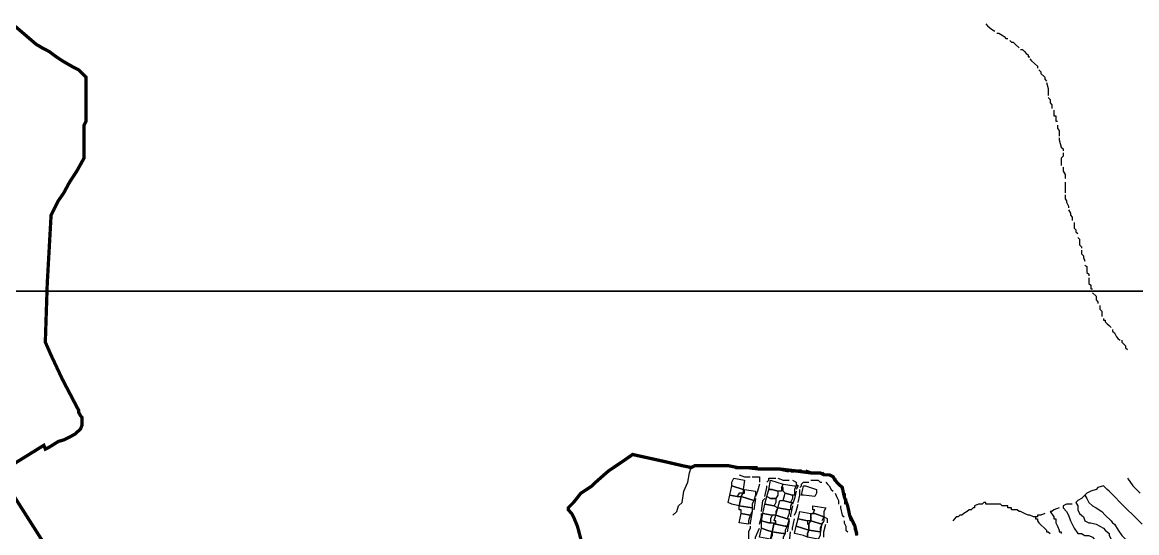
# Model space of a CAD drawing. Header units: millimetres. Extents: x -3588 to 75209, y -3737 to 38254.
# Drawn here: x 26652 to 27472, y 17981 to 18357 of the extents above; entities that cross this region are included whole.
import ezdxf

# ---------------------------------------------------------------- set-up
doc = ezdxf.new("R2010")
doc.units = ezdxf.units.MM
doc.layers.add('P', color=253, linetype='Continuous')

msp = doc.modelspace()

# ---------------------------------------------------------------- linework, layer by layer
at = {"layer": 'P'}
for points, const_width in [([(26644.386, 18355.957), (26661.878, 18340.993), (26666.119, 18338.465), (26671.481, 18335.632), (26676.842, 18331.679), (26681.083, 18328.863), (26687.852, 18324.91), (26693.214, 18322.093), (26694.622, 18320.669), (26695.758, 18319.548), (26697.167, 18318.14), (26698.575, 18316.732), (26698.575, 18315.308), (26698.575, 18312.779), (26698.575, 18308.538), (26698.575, 18305.993), (26698.575, 18300.344), (26698.575, 18293.574), (26698.575, 18291.03), (26698.575, 18284.26), (26697.167, 18281.444), (26697.167, 18267.889), (26697.167, 18262.527), (26697.167, 18257.166), (26691.805, 18247.564), (26686.444, 18239.37), (26682.203, 18231.48), (26678.25, 18225.831), (26672.889, 18215.108), (26670.072, 18164.857), (26668.648, 18121.663), (26672.889, 18112.06), (26681.083, 18094.568), (26690.397, 18076.772), (26693.214, 18071.411), (26693.214, 18070.003), (26694.622, 18067.458), (26695.758, 18066.05), (26695.758, 18063.233), (26695.758, 18062.097), (26695.758, 18060.688), (26694.622, 18057.872), (26693.214, 18056.447), (26691.805, 18055.327), (26690.397, 18053.919), (26687.852, 18052.511), (26682.203, 18049.678), (26678.25, 18048.558), (26671.481, 18044.317), (26668.648, 18042.908), (26667.528, 18045.725), (26634.784, 18025.4)], 2.417), ([(27063.011, 17976.573), (27061.603, 17981.934), (27060.467, 17986.159), (27057.65, 17992.945), (27056.242, 17995.473), (27053.697, 17998.306), (27053.697, 17999.714), (27057.65, 18003.667), (27063.011, 18010.437), (27071.205, 18015.798), (27074.022, 18018.631), (27083.336, 18026.809), (27095.467, 18035.002), (27101.116, 18038.955), (27125.394, 18033.594), (27137.541, 18030.761), (27144.31, 18029.353), (27147.127, 18030.761), (27149.671, 18030.761), (27152.504, 18030.761), (27156.441, 18030.761), (27163.227, 18030.761), (27171.405, 18030.761), (27178.19, 18029.353), (27184.96, 18029.353), (27194.562, 18028.233), (27201.331, 18028.233), (27209.525, 18028.233), (27221.656, 18026.809), (27232.379, 18025.4), (27239.164, 18025.4), (27241.981, 18023.992), (27245.934, 18023.992), (27248.75, 18022.584), (27250.175, 18020.039), (27252.703, 18017.222), (27255.536, 18014.678), (27256.944, 18007.908), (27259.489, 18001.123), (27260.897, 17994.353), (27264.85, 17986.159), (27266.259, 17979.39)], 2.417), ([(27063.011, 17976.573), (27061.603, 17981.934), (27060.467, 17986.159), (27057.65, 17992.945), (27056.242, 17995.473), (27053.697, 17998.306), (27053.697, 17999.714), (27057.65, 18003.667), (27063.011, 18010.437), (27071.205, 18015.798), (27074.022, 18018.631), (27083.336, 18026.809), (27095.467, 18035.002), (27101.116, 18038.955), (27125.394, 18033.594), (27137.541, 18030.761), (27144.31, 18029.353), (27147.127, 18030.761), (27149.671, 18030.761), (27152.504, 18030.761), (27156.441, 18030.761), (27163.227, 18030.761), (27171.405, 18030.761), (27178.19, 18029.353), (27184.96, 18029.353), (27194.562, 18028.233), (27201.331, 18028.233), (27209.525, 18028.233), (27221.656, 18026.809), (27232.379, 18025.4), (27239.164, 18025.4), (27241.981, 18023.992), (27245.934, 18023.992), (27248.75, 18022.584), (27250.175, 18020.039), (27252.703, 18017.222), (27255.536, 18014.678), (27256.944, 18007.908), (27259.489, 18001.123), (27260.897, 17994.353), (27264.85, 17986.159), (27266.259, 17979.39)], 1.2), ([(27176.766, 18029.353), (27178.19, 18029.353), (27181.007, 18029.353)], 2.417), ([(27182.415, 18029.353), (27184.96, 18029.353), (27193.154, 18029.353)], 2.417), ([(27194.562, 18028.233), (27198.515, 18028.233)], 2.417), ([(27199.923, 18028.233), (27201.331, 18028.233), (27202.74, 18028.233)], 2.417), ([(27205.284, 18028.233), (27209.525, 18028.233), (27216.295, 18026.809)], 2.417), ([(27217.415, 18026.809), (27220.248, 18026.809)], 2.417), ([(27223.065, 18026.809), (27225.609, 18026.809)], 2.417), ([(27228.426, 18026.809), (27232.379, 18025.4), (27237.74, 18025.4)], 2.417), ([(27240.573, 18025.4), (27241.981, 18023.992), (27243.389, 18023.992)], 2.417), ([(27244.525, 18023.992), (27245.934, 18023.992), (27248.75, 18022.584)], 2.417), ([(27250.175, 18021.447), (27250.175, 18020.039), (27252.703, 18017.222), (27255.536, 18014.678), (27255.536, 18013.269)], 2.417), ([(26639.009, 18018.631), (26670.072, 17969.787)], 2.417), ([(27256.944, 18010.437), (27256.944, 18007.908)], 2.417), ([(27258.065, 18006.484), (27258.065, 18002.259)], 2.417), ([(27259.489, 18001.123), (27260.897, 17994.353), (27262.306, 17990.112)], 2.417), ([(27263.714, 17988.704), (27264.85, 17986.159)], 2.417), ([(27264.85, 17984.751), (27266.259, 17980.798)], 2.417)]:
    msp.add_lwpolyline(points, dxfattribs=dict(at, const_width=const_width))
for points in [[(27361.113, 18355.957), (27362.521, 18354.549), (27365.338, 18352.004), (27367.882, 18350.596)], [(27369.29, 18349.187), (27370.699, 18349.187), (27373.243, 18347.779), (27374.652, 18346.643), (27376.076, 18345.234), (27377.484, 18345.234)], [(27378.893, 18343.826), (27380.013, 18342.418), (27381.437, 18342.418), (27382.846, 18340.993), (27385.662, 18338.465)], [(27386.798, 18337.057), (27388.207, 18337.057), (27389.615, 18335.632), (27391.023, 18334.224), (27392.448, 18333.104), (27392.448, 18331.679), (27393.568, 18331.679)], [(27393.568, 18330.271), (27394.976, 18328.863), (27399.217, 18324.91), (27399.217, 18323.501)], [(27400.338, 18322.093), (27401.762, 18320.669), (27401.762, 18319.548), (27404.579, 18316.732), (27404.579, 18315.308), (27405.987, 18313.899)], [(27405.987, 18312.779), (27407.123, 18308.538), (27407.123, 18307.13), (27407.123, 18305.993), (27407.123, 18303.177)], [(27407.123, 18301.768), (27408.532, 18300.344), (27408.532, 18299.224), (27408.532, 18297.815), (27409.94, 18296.407), (27409.94, 18293.574)], [(27411.348, 18292.454), (27411.348, 18291.03), (27411.348, 18288.213), (27412.773, 18288.213), (27412.773, 18286.805), (27412.773, 18284.26), (27413.893, 18284.26)], [(27413.893, 18281.444), (27413.893, 18280.019), (27413.893, 18278.899), (27415.301, 18277.491), (27415.301, 18276.082), (27415.301, 18274.658), (27415.301, 18273.25)], [(27415.301, 18272.129), (27415.301, 18270.705), (27416.725, 18265.344), (27418.134, 18263.936), (27418.134, 18262.527)], [(27418.134, 18261.119), (27418.134, 18259.695), (27418.134, 18258.574), (27416.725, 18257.166), (27416.725, 18255.758), (27416.725, 18254.333), (27416.725, 18252.925), (27416.725, 18251.805)], [(27418.134, 18250.38), (27418.134, 18248.972), (27418.134, 18247.564), (27419.542, 18245.019), (27419.542, 18243.611), (27419.542, 18242.203)], [(27419.542, 18239.37), (27419.542, 18238.25), (27419.542, 18236.841), (27419.542, 18235.433), (27419.542, 18234.009), (27419.542, 18232.6), (27419.542, 18231.48)], [(27419.542, 18230.056), (27419.542, 18228.647), (27419.542, 18227.239), (27420.662, 18225.831), (27420.662, 18224.694), (27422.087, 18221.878), (27422.087, 18220.47)], [(27422.087, 18219.045), (27423.495, 18216.517), (27423.495, 18215.108), (27424.903, 18213.684), (27424.903, 18212.276), (27424.903, 18211.155)], [(27426.312, 18209.731), (27426.312, 18208.323), (27426.312, 18206.914), (27426.312, 18205.506), (27427.448, 18204.37), (27427.448, 18202.961), (27428.856, 18201.553)], [(27428.856, 18198.72), (27430.265, 18197.6), (27430.265, 18196.192), (27430.265, 18194.784), (27430.265, 18193.359), (27431.673, 18191.951), (27431.673, 18190.831)], [(27431.673, 18189.406), (27431.673, 18187.998), (27431.673, 18186.59), (27433.097, 18185.181), (27433.097, 18184.045), (27434.217, 18181.228)], [(27434.217, 18178.396), (27435.626, 18177.275), (27435.626, 18175.867), (27435.626, 18173.035), (27437.05, 18171.626), (27437.05, 18170.506)], [(27437.05, 18169.082), (27437.05, 18166.265), (27437.05, 18164.857), (27438.458, 18163.72), (27438.458, 18162.312), (27438.458, 18160.904), (27439.867, 18160.904)], [(27439.867, 18158.071), (27442.411, 18155.542), (27442.411, 18154.134), (27442.411, 18152.71), (27443.82, 18151.301), (27443.82, 18150.181)], [(27445.228, 18148.757), (27445.228, 18147.349), (27445.228, 18145.94), (27446.636, 18144.532), (27446.636, 18143.396), (27446.636, 18140.579)], [(27447.773, 18139.171), (27447.773, 18137.746), (27449.181, 18137.746), (27449.181, 18136.626), (27450.589, 18135.218), (27451.998, 18133.809), (27453.422, 18132.385)], [(27454.542, 18130.977), (27454.542, 18129.856), (27455.951, 18128.432), (27457.375, 18125.616), (27458.783, 18124.207), (27460.192, 18123.071)], [(27461.312, 18123.071), (27461.312, 18121.663), (27462.736, 18120.254), (27464.144, 18118.846), (27464.144, 18117.422), (27465.553, 18116.301)], [(27130.755, 17994.353), (27133.588, 17996.898), (27134.996, 18001.123), (27137.541, 18003.667), (27138.949, 18011.861), (27141.766, 18018.631), (27142.902, 18025.4), (27144.31, 18029.353), (27147.127, 18030.761), (27149.671, 18030.761), (27152.504, 18030.761), (27156.441, 18030.761), (27163.227, 18030.761), (27171.405, 18030.761), (27178.19, 18029.353), (27184.96, 18029.353), (27194.562, 18028.233), (27201.331, 18028.233), (27209.525, 18028.233), (27221.656, 18026.809), (27232.379, 18025.4), (27239.164, 18025.4), (27241.981, 18023.992), (27245.934, 18023.992), (27248.75, 18022.584), (27250.175, 18020.039), (27252.703, 18017.222), (27255.536, 18014.678), (27256.944, 18007.908), (27259.489, 18001.123), (27260.897, 17994.353), (27264.85, 17986.159), (27266.259, 17979.39)], [(27174.237, 18018.631), (27175.646, 18021.447), (27183.551, 18020.039), (27182.415, 18013.269), (27174.237, 18015.798), (27174.237, 18018.631)], [(27179.598, 18023.992), (27183.551, 18022.584), (27187.776, 18022.584)], [(27189.201, 18022.584), (27190.321, 18022.584), (27194.562, 18022.584), (27194.562, 18018.631)], [(27199.923, 18018.631), (27201.331, 18020.039), (27201.331, 18021.447), (27202.74, 18021.447), (27206.693, 18021.447)], [(27208.101, 18021.447), (27212.054, 18020.039), (27216.295, 18020.039)], [(27465.553, 18021.447), (27469.506, 18015.798), (27474.867, 18010.437)], [(27182.415, 18011.861), (27182.415, 18010.437), (27179.598, 18010.437), (27178.19, 18007.908), (27172.829, 18009.028), (27174.237, 18015.798), (27182.415, 18013.269), (27182.415, 18011.861)], [(27191.729, 18009.028), (27190.321, 18005.076), (27181.007, 18007.908), (27182.415, 18010.437), (27183.551, 18010.437), (27183.551, 18013.269), (27191.729, 18011.861), (27191.729, 18009.028)], [(27194.562, 18017.222), (27193.154, 18011.861), (27191.729, 18007.908)], [(27198.515, 18007.908), (27199.923, 18014.678), (27199.923, 18015.798)], [(27208.101, 18009.028), (27206.693, 18006.484), (27202.74, 18006.484), (27199.923, 18007.908), (27201.331, 18013.269), (27203.876, 18013.269), (27208.101, 18011.861), (27208.101, 18009.028)], [(27210.646, 18013.269), (27210.646, 18011.861), (27208.101, 18011.861), (27203.876, 18013.269), (27201.331, 18013.269), (27202.74, 18020.039), (27212.054, 18017.222), (27210.646, 18014.678), (27210.646, 18013.269)], [(27220.248, 18013.269), (27220.248, 18009.028), (27218.84, 18009.028), (27213.478, 18010.437), (27212.054, 18011.861), (27212.054, 18014.678), (27210.646, 18014.678), (27212.054, 18017.222), (27220.248, 18015.798), (27221.656, 18015.798), (27220.248, 18013.269)], [(27218.84, 18020.039), (27221.656, 18018.631), (27221.656, 18017.222), (27223.065, 18015.798), (27221.656, 18013.269)], [(27223.065, 18003.667), (27224.201, 18009.028), (27224.201, 18013.269)], [(27224.201, 18014.678), (27225.609, 18015.798), (27225.609, 18017.222), (27227.017, 18018.631), (27228.426, 18018.631), (27229.85, 18018.631), (27230.97, 18018.631)], [(27236.62, 18010.437), (27235.211, 18007.908), (27227.017, 18009.028), (27225.609, 18009.028), (27227.017, 18015.798), (27228.426, 18015.798), (27236.62, 18013.269), (27236.62, 18010.437)], [(27232.379, 18020.039), (27233.803, 18020.039), (27235.211, 18020.039), (27237.74, 18020.039), (27239.164, 18018.631), (27240.573, 18018.631)], [(27243.389, 18018.631), (27244.525, 18017.222), (27245.934, 18015.798), (27247.342, 18013.269), (27248.75, 18011.861)], [(27476.275, 17987.583), (27470.914, 17992.945), (27464.144, 17999.714), (27460.192, 18003.667), (27455.951, 18007.908), (27451.998, 18011.861), (27450.589, 18013.269), (27447.773, 18015.798), (27443.82, 18014.678), (27442.411, 18013.269), (27438.458, 18011.861), (27435.626, 18010.437), (27434.217, 18009.028)], [(27179.598, 18007.908), (27181.007, 18007.908), (27179.598, 18001.123), (27174.237, 18002.259), (27171.405, 18003.667), (27172.829, 18009.028), (27178.19, 18007.908), (27179.598, 18007.908)], [(27189.201, 18002.259), (27189.201, 17999.714), (27179.598, 18001.123), (27181.007, 18007.908), (27190.321, 18005.076), (27189.201, 18002.259)], [(27191.729, 18006.484), (27190.321, 17998.306)], [(27195.97, 17996.898), (27197.09, 18005.076), (27198.515, 18006.484)], [(27206.693, 18003.667), (27205.284, 18001.123), (27198.515, 18002.259), (27199.923, 18007.908), (27202.74, 18006.484), (27206.693, 18006.484), (27206.693, 18003.667)], [(27217.415, 18001.123), (27217.415, 17998.306), (27216.295, 17998.306), (27208.101, 17999.714), (27209.525, 18005.076), (27212.054, 18005.076), (27217.415, 18003.667), (27218.84, 18003.667), (27217.415, 18001.123)], [(27218.84, 18006.484), (27217.415, 18003.667), (27212.054, 18005.076), (27213.478, 18010.437), (27218.84, 18009.028), (27218.84, 18006.484)], [(27221.656, 18011.861), (27220.248, 18006.484), (27218.84, 18002.259)], [(27250.175, 18010.437), (27251.295, 18007.908), (27252.703, 18005.076), (27252.703, 18002.259)], [(27434.217, 18009.028), (27433.097, 18007.908), (27431.673, 18006.484), (27428.856, 18005.076), (27427.448, 18003.667), (27428.856, 18001.123), (27428.856, 17998.306), (27430.265, 17995.473), (27433.097, 17992.945), (27434.217, 17990.112), (27437.05, 17988.704), (27438.458, 17988.704), (27442.411, 17987.583), (27445.228, 17986.159), (27447.773, 17984.751), (27449.181, 17983.342), (27451.998, 17980.798), (27451.998, 17979.39), (27453.422, 17976.573), (27453.422, 17972.62), (27454.542, 17969.787), (27457.375, 17965.834), (27460.192, 17960.473)], [(27434.217, 18009.028), (27435.626, 18006.484), (27437.05, 18003.667), (27439.867, 18001.123), (27442.411, 17999.714), (27446.636, 17996.898), (27449.181, 17994.353), (27453.422, 17990.112), (27454.542, 17988.704), (27455.951, 17987.583), (27458.783, 17983.342), (27461.312, 17979.39), (27464.144, 17976.573), (27468.097, 17971.212), (27473.747, 17965.834)], [(27189.201, 17996.898), (27187.776, 17994.353), (27181.007, 17995.473), (27181.007, 17998.306), (27179.598, 17998.306), (27179.598, 18001.123), (27189.201, 17999.714), (27189.201, 17996.898)], [(27189.201, 17996.898), (27187.776, 17988.704), (27187.776, 17987.583)], [(27206.693, 17996.898), (27206.693, 17994.353), (27203.876, 17994.353), (27197.09, 17995.473), (27198.515, 18002.259), (27205.284, 18001.123), (27208.101, 17999.714), (27206.693, 17996.898)], [(27216.295, 17995.473), (27214.887, 17991.536), (27206.693, 17994.353), (27208.101, 17999.714), (27216.295, 17998.306), (27216.295, 17995.473)], [(27218.84, 18001.123), (27217.415, 17994.353), (27217.415, 17992.945)], [(27220.248, 17994.353), (27221.656, 17996.898), (27223.065, 18002.259)], [(27232.379, 17992.945), (27232.379, 17990.112), (27229.85, 17990.112), (27223.065, 17991.536), (27224.201, 17996.898), (27232.379, 17995.473), (27232.379, 17992.945)], [(27241.981, 17996.898), (27241.981, 17992.945), (27235.211, 17995.473), (27233.803, 17995.473), (27235.211, 17998.306), (27233.803, 17998.306), (27233.803, 18001.123), (27243.389, 17999.714), (27241.981, 17996.898)], [(27254.128, 18001.123), (27254.128, 17999.714), (27255.536, 17994.353), (27256.944, 17992.945)], [(27397.809, 17992.945), (27396.401, 17992.945), (27393.568, 17994.353), (27392.448, 17994.353), (27389.615, 17995.473), (27386.798, 17996.898), (27385.662, 17996.898), (27384.254, 17998.306), (27382.846, 17998.306), (27381.437, 17998.306), (27380.013, 17998.306), (27380.013, 17999.714), (27378.893, 17999.714), (27377.484, 17999.714), (27377.484, 18001.123), (27376.076, 18001.123), (27374.652, 18001.123), (27373.243, 18001.123), (27372.123, 18002.259), (27370.699, 18002.259), (27369.29, 18002.259), (27367.882, 18002.259), (27366.474, 18002.259), (27365.338, 18002.259), (27363.929, 18002.259), (27361.113, 18002.259), (27361.113, 18003.667), (27359.688, 18003.667), (27358.568, 18002.259), (27357.16, 18002.259), (27355.751, 18002.259), (27352.919, 18001.123), (27352.919, 17999.714), (27351.798, 17999.714), (27350.374, 17998.306), (27348.966, 17998.306), (27347.557, 17996.898), (27345.013, 17995.473), (27343.604, 17994.353), (27342.196, 17994.353), (27340.788, 17992.945), (27339.363, 17992.945), (27336.835, 17990.112)], [(27415.301, 17999.714), (27411.348, 17998.306), (27409.94, 17996.898), (27408.532, 17996.898), (27411.348, 17992.945), (27411.348, 17991.536), (27412.773, 17991.536), (27412.773, 17988.704), (27413.893, 17986.159), (27415.301, 17983.342), (27415.301, 17981.934), (27416.725, 17981.934), (27416.725, 17980.798)], [(27424.903, 18002.259), (27422.087, 18002.259), (27420.662, 18002.259), (27418.134, 18001.123), (27418.134, 17999.714), (27420.662, 17996.898), (27422.087, 17994.353), (27423.495, 17990.112), (27424.903, 17987.583), (27426.312, 17984.751), (27428.856, 17980.798), (27431.673, 17980.798), (27434.217, 17979.39), (27437.05, 17979.39), (27439.867, 17977.981), (27440.987, 17976.573), (27442.411, 17975.149), (27445.228, 17972.62), (27446.636, 17968.379), (27449.181, 17965.834), (27450.589, 17961.609), (27451.998, 17957.657), (27451.998, 17952.295)], [(27186.368, 17990.112), (27186.368, 17987.583), (27179.598, 17988.704), (27181.007, 17995.473), (27187.776, 17994.353), (27186.368, 17990.112)], [(27194.562, 17987.583), (27195.97, 17992.945), (27195.97, 17995.473)], [(27202.74, 17991.536), (27202.74, 17988.704), (27201.331, 17988.704), (27195.97, 17990.112), (27197.09, 17995.473), (27203.876, 17994.353), (27202.74, 17991.536)], [(27202.74, 17988.704), (27205.284, 17988.704), (27203.876, 17981.934), (27199.923, 17983.342), (27195.97, 17984.751), (27195.97, 17990.112), (27201.331, 17988.704), (27202.74, 17988.704)], [(27213.478, 17983.342), (27213.478, 17980.798), (27212.054, 17980.798), (27203.876, 17981.934), (27205.284, 17988.704), (27206.693, 17987.583), (27213.478, 17986.159), (27214.887, 17986.159), (27213.478, 17983.342)], [(27214.887, 17986.159), (27213.478, 17986.159), (27206.693, 17987.583), (27206.693, 17990.112), (27205.284, 17990.112), (27206.693, 17994.353), (27214.887, 17991.536), (27216.295, 17991.536), (27214.887, 17986.159)], [(27216.295, 17990.112), (27214.887, 17981.934)], [(27218.84, 17983.342), (27218.84, 17984.751), (27220.248, 17991.536)], [(27229.85, 17988.704), (27229.85, 17987.583), (27230.97, 17987.583), (27230.97, 17983.342), (27221.656, 17986.159), (27223.065, 17991.536), (27229.85, 17990.112), (27229.85, 17988.704)], [(27239.164, 17984.751), (27239.164, 17981.934), (27230.97, 17983.342), (27230.97, 17987.583), (27232.379, 17990.112), (27240.573, 17987.583), (27239.164, 17984.751)], [(27241.981, 17990.112), (27240.573, 17987.583), (27232.379, 17990.112), (27232.379, 17995.473), (27233.803, 17995.473), (27235.211, 17995.473), (27241.981, 17992.945), (27241.981, 17990.112)], [(27240.573, 17988.704), (27239.164, 17980.798)], [(27244.525, 17988.704), (27244.525, 17991.536), (27241.981, 17992.945), (27240.573, 17990.112)], [(27256.944, 17990.112), (27256.944, 17988.704), (27258.065, 17986.159), (27258.065, 17984.751), (27258.065, 17983.342), (27259.489, 17981.934)], [(27404.579, 17995.473), (27401.762, 17994.353), (27400.338, 17994.353), (27399.217, 17994.353), (27399.217, 17992.945), (27397.809, 17992.945)], [(27397.809, 17992.945), (27397.809, 17991.536), (27399.217, 17991.536), (27399.217, 17990.112), (27400.338, 17988.704), (27405.987, 17983.342), (27405.987, 17981.934), (27407.123, 17981.934), (27408.532, 17980.798)], [(27187.776, 17986.159), (27187.776, 17984.751), (27186.368, 17981.934), (27186.368, 17976.573)], [(27191.729, 17976.573), (27191.729, 17977.981), (27194.562, 17984.751)], [(27203.876, 17979.39), (27202.74, 17976.573), (27194.562, 17977.981), (27195.97, 17984.751), (27199.923, 17983.342), (27203.876, 17981.934), (27203.876, 17979.39)], [(27212.054, 17977.981), (27212.054, 17974.028), (27210.646, 17975.149), (27202.74, 17976.573), (27203.876, 17981.934), (27212.054, 17980.798), (27213.478, 17980.798), (27212.054, 17977.981)], [(27216.295, 17972.62), (27217.415, 17981.934)], [(27220.248, 17980.798), (27221.656, 17986.159), (27230.97, 17983.342), (27229.85, 17980.798), (27229.85, 17977.981), (27227.017, 17979.39), (27220.248, 17980.798)], [(27239.164, 17979.39), (27237.74, 17976.573), (27229.85, 17977.981), (27229.85, 17980.798), (27230.97, 17983.342), (27239.164, 17981.934), (27239.164, 17979.39)], [(27241.981, 17977.981), (27241.981, 17981.934), (27243.389, 17987.583)]]:
    msp.add_lwpolyline(points, dxfattribs=at)
at = {"layer": 'P', "color": 254, "const_width": 1.2}
msp.add_lwpolyline([(20504.468, 18159.154), (35705.098, 18159.154)], dxfattribs=at)

doc.saveas('drawing.dxf')
